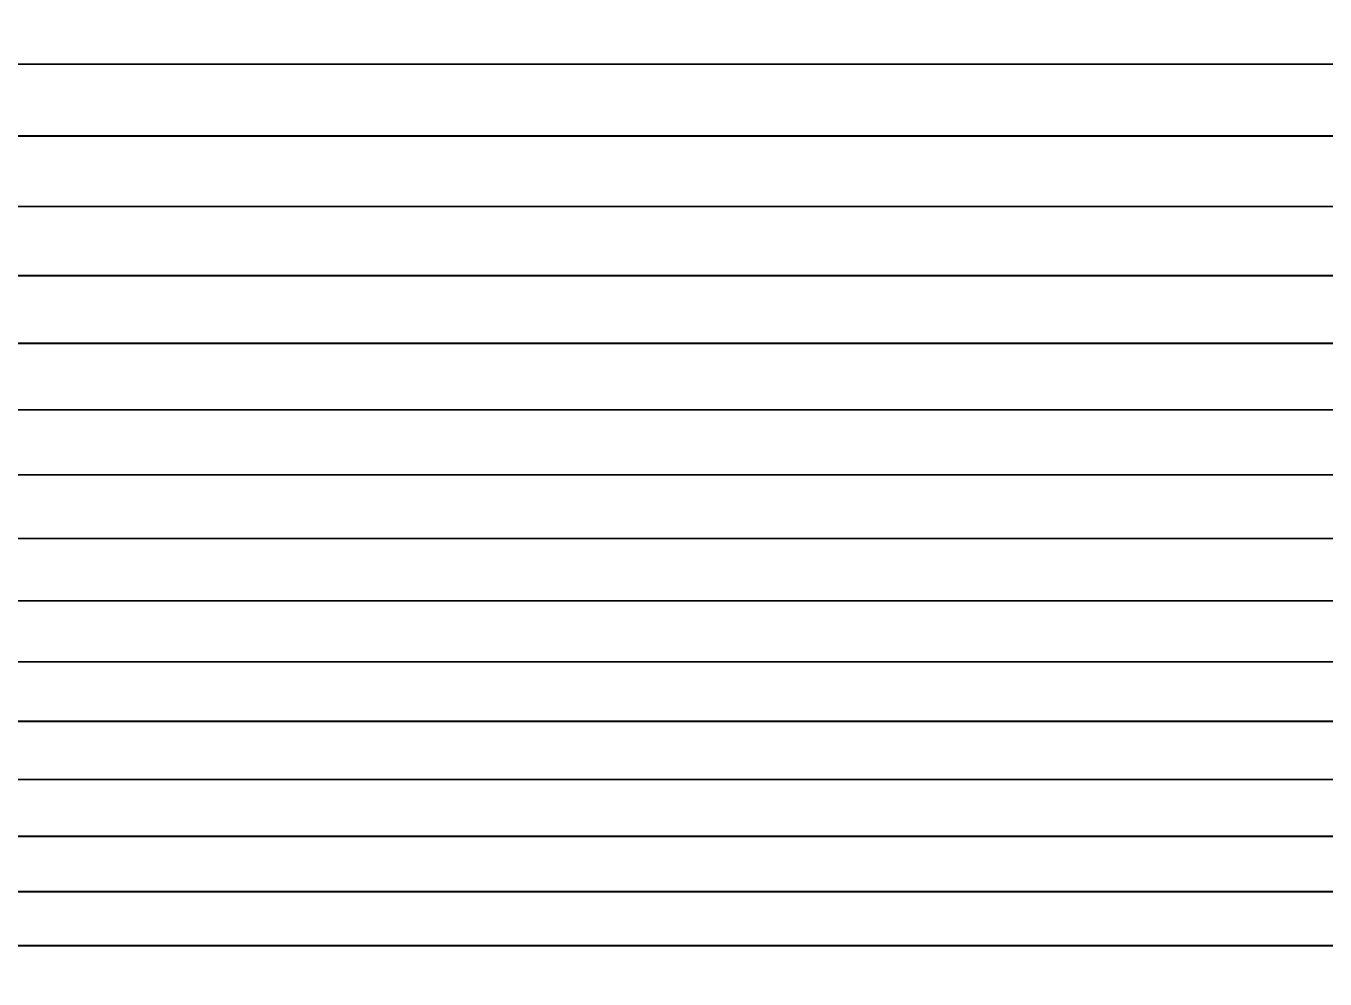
# Model space of a CAD drawing. Header units: inches. Extents: x -38100 to 38100, y 0 to 31750.
# Drawn here: x -37935.6 to -37771.2, y 124.5 to 245.1 of the extents above; entities that cross this region are included whole.
import ezdxf

# ---------------------------------------------------------------- set-up
doc = ezdxf.new("R2010")
doc.units = ezdxf.units.IN
doc.header["$LTSCALE"] = 65.185185
doc.header["$MEASUREMENT"] = 0
doc.layers.add('36', color=7, linetype='CONTINUOUS')
doc.layers.add('41', color=7, linetype='CONTINUOUS')

msp = doc.modelspace()

# ---------------------------------------------------------------- linework, layer by layer
at = {"layer": '36', "color": 7, "linetype": 'CONTINUOUS', "true_color": 0xa89b88}
for points in [[(-38100, 6350, -45720), (38100, 6350, -45720), (-38100, 0, -45720), (-38100, 6350, -45720)], [(38100, 6350, -45720), (38100, 0, -45720), (-38100, 0, -45720), (38100, 6350, -45720)]]:
    msp.add_3dface(points, dxfattribs=at)
at = {"layer": '41', "color": 7, "linetype": 'CONTINUOUS', "true_color": 0xa89b88}
for points in [[(38100, 240.24, 41100.13), (38100, 249.51, 41132.53), (-38100, 240.24, 41100.13), (38100, 240.24, 41100.13)], [(-38100, 240.24, 41100.13), (38100, 249.51, 41132.53), (-38100, 249.51, 41132.53), (-38100, 240.24, 41100.13)], [(38100, 231.15, 41067.69), (38100, 240.24, 41100.13), (-38100, 231.15, 41067.69), (38100, 231.15, 41067.69)], [(-38100, 231.15, 41067.69), (38100, 240.24, 41100.13), (-38100, 240.24, 41100.13), (-38100, 231.15, 41067.69)], [(38100, 222.22, 41035.19), (38100, 231.15, 41067.69), (-38100, 222.22, 41035.19), (38100, 222.22, 41035.19)], [(-38100, 222.22, 41035.19), (38100, 231.15, 41067.69), (-38100, 231.15, 41067.69), (-38100, 222.22, 41035.19)], [(38100, 213.47, 41002.65), (38100, 222.22, 41035.19), (-38100, 213.47, 41002.65), (38100, 213.47, 41002.65)], [(-38100, 213.47, 41002.65), (38100, 222.22, 41035.19), (-38100, 222.22, 41035.19), (-38100, 213.47, 41002.65)], [(38100, 204.9, 40970.06), (38100, 213.47, 41002.65), (-38100, 204.9, 40970.06), (38100, 204.9, 40970.06)], [(-38100, 204.9, 40970.06), (38100, 213.47, 41002.65), (-38100, 213.47, 41002.65), (-38100, 204.9, 40970.06)], [(38100, 196.49, 40937.43), (38100, 204.9, 40970.06), (-38100, 196.49, 40937.43), (38100, 196.49, 40937.43)], [(-38100, 196.49, 40937.43), (38100, 204.9, 40970.06), (-38100, 204.9, 40970.06), (-38100, 196.49, 40937.43)], [(38100, 188.26, 40904.75), (38100, 196.49, 40937.43), (-38100, 188.26, 40904.75), (38100, 188.26, 40904.75)], [(-38100, 188.26, 40904.75), (38100, 196.49, 40937.43), (-38100, 196.49, 40937.43), (-38100, 188.26, 40904.75)], [(38100, 180.2, 40872.03), (38100, 188.26, 40904.75), (-38100, 180.2, 40872.03), (38100, 180.2, 40872.03)], [(-38100, 180.2, 40872.03), (38100, 188.26, 40904.75), (-38100, 188.26, 40904.75), (-38100, 180.2, 40872.03)], [(38100, 172.32, 40839.27), (38100, 180.2, 40872.03), (-38100, 172.32, 40839.27), (38100, 172.32, 40839.27)], [(-38100, 172.32, 40839.27), (38100, 180.2, 40872.03), (-38100, 180.2, 40872.03), (-38100, 172.32, 40839.27)], [(38100, 164.61, 40806.46), (38100, 172.32, 40839.27), (-38100, 164.61, 40806.46), (38100, 164.61, 40806.46)], [(-38100, 164.61, 40806.46), (38100, 172.32, 40839.27), (-38100, 172.32, 40839.27), (-38100, 164.61, 40806.46)], [(38100, 157.07, 40773.62), (38100, 164.61, 40806.46), (-38100, 157.07, 40773.62), (38100, 157.07, 40773.62)], [(-38100, 157.07, 40773.62), (38100, 164.61, 40806.46), (-38100, 164.61, 40806.46), (-38100, 157.07, 40773.62)], [(38100, 149.71, 40740.74), (38100, 157.07, 40773.62), (-38100, 149.71, 40740.74), (38100, 149.71, 40740.74)], [(-38100, 149.71, 40740.74), (38100, 157.07, 40773.62), (-38100, 157.07, 40773.62), (-38100, 149.71, 40740.74)], [(38100, 142.52, 40707.81), (38100, 149.71, 40740.74), (-38100, 142.52, 40707.81), (38100, 142.52, 40707.81)], [(-38100, 142.52, 40707.81), (38100, 149.71, 40740.74), (-38100, 149.71, 40740.74), (-38100, 142.52, 40707.81)], [(38100, 135.51, 40674.85), (38100, 142.52, 40707.81), (-38100, 135.51, 40674.85), (38100, 135.51, 40674.85)], [(-38100, 135.51, 40674.85), (38100, 142.52, 40707.81), (-38100, 142.52, 40707.81), (-38100, 135.51, 40674.85)], [(38100, 128.68, 40641.86), (38100, 135.51, 40674.85), (-38100, 128.68, 40641.86), (38100, 128.68, 40641.86)], [(-38100, 128.68, 40641.86), (38100, 135.51, 40674.85), (-38100, 135.51, 40674.85), (-38100, 128.68, 40641.86)], [(38100, 122.01, 40608.82), (38100, 128.68, 40641.86), (-38100, 122.01, 40608.82), (38100, 122.01, 40608.82)], [(-38100, 122.01, 40608.82), (38100, 128.68, 40641.86), (-38100, 128.68, 40641.86), (-38100, 122.01, 40608.82)]]:
    msp.add_3dface(points, dxfattribs=at)

doc.saveas('drawing.dxf')
